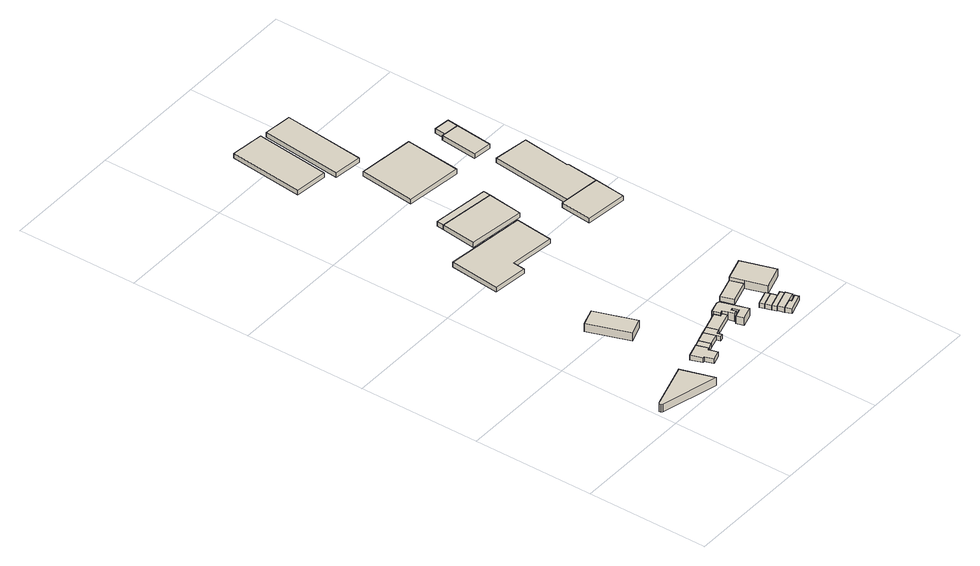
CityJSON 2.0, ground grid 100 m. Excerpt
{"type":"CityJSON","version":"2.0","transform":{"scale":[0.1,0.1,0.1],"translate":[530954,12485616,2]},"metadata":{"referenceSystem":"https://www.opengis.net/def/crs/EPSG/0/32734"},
"CityObjects":{
"building1":{"type":"Building","attributes":{"address":"Bridge Mansions 445 Albert Road Salt River Cape Town","building":"retail","building:levels":2,"building_height":6.9,"plus_code":"4FRW3FC6+M48","ground_height":6.96,"roof_height":13.86},"geometry":[{"type":"Solid","lod":"1","boundaries":[[[[0,1,2,3]],[[1,4,5,2]],[[4,6,7,5]],[[6,8,9,7]],[[8,10,11,9]],[[10,0,3,11]],[[3,2,5,7,9,11]],[[10,8,6,4,1,0]]]]}]},
"building2":{"type":"Building","attributes":{"address":"10 Foundry Road Salt River Cape Town","building":"house","building:levels":1,"building_height":4.1,"plus_code":"4FRW3FC6+P85","ground_height":6.67,"roof_height":10.77},"geometry":[{"type":"Solid","lod":"1","boundaries":[[[[12,13,14,15]],[[13,16,17,14]],[[16,18,19,17]],[[18,20,21,19]],[[20,22,23,21]],[[22,24,25,23]],[[24,26,27,25]],[[26,12,15,27]],[[15,14,17,19,21,23,25,27]],[[26,24,22,20,18,16,13,12]]]]}]},
"building3":{"type":"Building","attributes":{"address":"Salt River Hall","building":"hall","building:levels":2,"amenity":"townhall","building_height":6.9,"plus_code":"4FRW3FC6+X79","ground_height":5.91,"roof_height":12.81},"geometry":[{"type":"Solid","lod":"1","boundaries":[[[[28,29,30,31]],[[29,32,33,30]],[[32,34,35,33]],[[34,28,31,35]],[[31,30,33,35]],[[34,32,29,28]]]]}]},
"building4":{"type":"Building","attributes":{"address":"14 Foundry Road Salt River Cape Town","building":"house","building:levels":1,"building_height":4.1,"plus_code":"4FRW3FC6+P9F","ground_height":6.31,"roof_height":10.41},"geometry":[{"type":"Solid","lod":"1","boundaries":[[[[36,37,38,39]],[[37,40,41,38]],[[40,42,43,41]],[[42,36,39,43]],[[39,38,41,43]],[[42,40,37,36]]]]}]},
"building5":{"type":"Building","attributes":{"address":"16 Foundry Road Salt River Cape Town","building":"house","building:levels":1,"building_height":4.1,"plus_code":"4FRW3FC6+PCJ","ground_height":6.31,"roof_height":10.41},"geometry":[{"type":"Solid","lod":"1","boundaries":[[[[44,36,39,45]],[[36,42,43,39]],[[42,46,47,43]],[[46,44,45,47]],[[45,39,43,47]],[[46,42,36,44]]]]}]},
"building6":{"type":"Building","attributes":{"address":"Foundry Road Salt River Cape Town","building":"house","building:levels":1,"building_height":4.1,"plus_code":"4FRW3FC6+PCX","ground_height":6.31,"roof_height":10.41},"geometry":[{"type":"Solid","lod":"1","boundaries":[[[[48,44,45,49]],[[44,46,47,45]],[[46,50,51,47]],[[50,52,53,51]],[[52,54,55,53]],[[54,56,57,55]],[[56,48,49,57]],[[49,45,47,51,53,55,57]],[[56,54,52,50,46,44,48]]]]}]},
"building7":{"type":"Building","attributes":{"address":"18 Foundry Road Salt River Cape Town","building":"industrial","building:levels":1,"building_height":4.1,"plus_code":"4FRW3FC6+QF5","ground_height":6.11,"roof_height":10.21},"geometry":[{"type":"Solid","lod":"1","boundaries":[[[[58,59,60,61]],[[59,62,63,60]],[[62,64,65,63]],[[64,66,67,65]],[[66,68,69,67]],[[68,58,61,69]],[[61,60,63,65,67,69]],[[68,66,64,62,59,58]]]]}]},
"building8":{"type":"Building","attributes":{"address":"24 Foundry Road Salt River Cape Town","building":"industrial","building:levels":2,"building_height":6.9,"plus_code":"4FRW3FC6+PHV","ground_height":5.75,"roof_height":12.65},"geometry":[{"type":"Solid","lod":"1","boundaries":[[[[70,71,72,73]],[[71,74,75,72]],[[74,76,77,75]],[[76,78,79,77]],[[78,80,81,79]],[[80,82,83,81]],[[82,84,85,83]],[[84,86,87,85]],[[86,88,89,87]],[[88,90,91,89]],[[90,92,93,91]],[[92,94,95,93]],[[94,96,97,95]],[[96,98,99,97]],[[98,70,73,99]],[[73,72,75,77,79,81,83,85,87,89,91,93,95,97,99]],[[98,96,94,92,90,88,86,84,82,80,78,76,74,71,70]]]]}]},
"building9":{"type":"Building","attributes":{"building":"yes","building:levels":1,"building_height":4.1,"plus_code":"4FRW3FF6+9C6","ground_height":4.49,"roof_height":8.59},"geometry":[{"type":"Solid","lod":"1","boundaries":[[[[100,101,102,103]],[[101,104,105,102]],[[104,106,107,105]],[[106,108,109,107]],[[108,110,111,109]],[[110,100,103,111]],[[103,102,105,107,109,111]],[[110,108,106,104,101,100]]]]}]},
"building10":{"type":"Building","attributes":{"address":"Alfred Street Cape Town","building":"house","building:levels":1,"building_height":4.1,"plus_code":"4FRW3FC6+PMG","ground_height":5.93,"roof_height":10.03},"geometry":[{"type":"Solid","lod":"1","boundaries":[[[[112,113,114,115]],[[113,116,117,114]],[[116,118,119,117]],[[118,112,115,119]],[[115,114,117,119]],[[118,116,113,112]]]]}]},
"building11":{"type":"Building","attributes":{"address":"Alfred Street Cape Town","building":"house","building:levels":1,"building_height":4.1,"plus_code":"4FRW3FC6+MMV","ground_height":5.93,"roof_height":10.03},"geometry":[{"type":"Solid","lod":"1","boundaries":[[[[120,121,122,123]],[[121,113,114,122]],[[113,112,115,114]],[[112,120,123,115]],[[123,122,114,115]],[[112,113,121,120]]]]}]},
"building12":{"type":"Building","attributes":{"address":"26 Foundry Road Salt River Cape Town","building":"industrial","building:levels":1,"building_height":4.1,"plus_code":"4FRW3FC6+RJ5","ground_height":5.57,"roof_height":9.67},"geometry":[{"type":"Solid","lod":"1","boundaries":[[[[124,125,126,127]],[[125,128,129,126]],[[128,130,131,129]],[[130,124,127,131]],[[127,126,129,131]],[[130,128,125,124]]]]}]},
"building13":{"type":"Building","attributes":{"address":"Alfred Street Cape Town","building":"house","building:levels":1,"building_height":4.1,"plus_code":"4FRW3FC6+JMP","ground_height":6.39,"roof_height":10.49},"geometry":[{"type":"Solid","lod":"1","boundaries":[[[[132,133,134,135]],[[133,136,137,134]],[[136,138,139,137]],[[138,140,141,139]],[[140,142,143,141]],[[142,132,135,143]],[[135,134,137,139,141,143]],[[142,140,138,136,133,132]]]]}]},
"building14":{"type":"Building","attributes":{"address":"Alfred Street Cape Town","building":"house","building:levels":1,"building_height":4.1,"plus_code":"4FRW3FC6+MMQ","ground_height":5.93,"roof_height":10.03},"geometry":[{"type":"Solid","lod":"1","boundaries":[[[[144,145,146,147]],[[145,148,149,146]],[[148,121,122,149]],[[121,120,123,122]],[[120,144,147,123]],[[147,146,149,122,123]],[[120,121,148,145,144]]]]}]},
"building15":{"type":"Building","attributes":{"address":"Alfred Street Cape Town","building":"house","building:levels":1,"building_height":4.1,"plus_code":"4FRW3FC6+MM9","ground_height":6.39,"roof_height":10.49},"geometry":[{"type":"Solid","lod":"1","boundaries":[[[[142,140,141,143]],[[140,150,151,141]],[[150,152,153,151]],[[152,154,155,153]],[[154,142,143,155]],[[143,141,151,153,155]],[[154,152,150,140,142]]]]}]},
"building16":{"type":"Building","attributes":{"building":"yes","building:levels":1,"building_height":4.1,"plus_code":"4FRW3FF6+FFX","ground_height":4.46,"roof_height":8.56},"geometry":[{"type":"Solid","lod":"1","boundaries":[[[[156,157,158,159]],[[157,160,161,158]],[[160,162,163,161]],[[162,156,159,163]],[[159,158,161,163]],[[162,160,157,156]]]]}]},
"building17":{"type":"Building","attributes":{"address":"32 Foundry Road Salt River Cape Town","building":"industrial","building:levels":2,"building_height":6.9,"plus_code":"4FRW3FC6+QPH","ground_height":5.51,"roof_height":12.41},"geometry":[{"type":"Solid","lod":"1","boundaries":[[[[164,165,166,167]],[[165,168,169,166]],[[168,170,171,169]],[[170,172,173,171]],[[172,164,167,173]],[[167,166,169,171,173]],[[172,170,168,165,164]]]]}]},
"building18":{"type":"Building","attributes":{"building":"yes","building:levels":1,"building_height":4.1,"plus_code":"4FRW3FF6+HG2","ground_height":4.46,"roof_height":8.56},"geometry":[{"type":"Solid","lod":"1","boundaries":[[[[157,156,159,158]],[[156,174,175,159]],[[174,176,177,175]],[[176,157,158,177]],[[158,159,175,177]],[[176,174,156,157]]]]}]},
"building19":{"type":"Building","attributes":{"building":"industrial","building:levels":1,"building_height":4.1,"plus_code":"4FRW3FG6+29V","ground_height":2.96,"roof_height":7.06},"geometry":[{"type":"Solid","lod":"1","boundaries":[[[[178,179,180,181]],[[179,182,183,180]],[[182,184,185,183]],[[184,178,181,185]],[[181,180,183,185]],[[184,182,179,178]]]]}]},
"building20":{"type":"Building","attributes":{"building":"yes","building:levels":1,"building_height":4.1,"plus_code":"4FRW3FF6+QH3","ground_height":4.02,"roof_height":8.12},"geometry":[{"type":"Solid","lod":"1","boundaries":[[[[186,187,188,189]],[[187,190,191,188]],[[190,192,193,191]],[[192,186,189,193]],[[189,188,191,193]],[[192,190,187,186]]]]}]},
"building21":{"type":"Building","attributes":{"building":"industrial","building:levels":1,"building_height":4.1,"plus_code":"4FRW3FG6+2G6","ground_height":3.11,"roof_height":7.21},"geometry":[{"type":"Solid","lod":"1","boundaries":[[[[194,195,196,197]],[[195,198,199,196]],[[198,200,201,199]],[[200,194,197,201]],[[197,196,199,201]],[[200,198,195,194]]]]}]},
"building22":{"type":"Building","attributes":{"building":"yes","building:levels":1,"building_height":4.1,"plus_code":"4FRW3FF6+8Q3","ground_height":4.21,"roof_height":8.31},"geometry":[{"type":"Solid","lod":"1","boundaries":[[[[202,203,204,205]],[[203,206,207,204]],[[206,208,209,207]],[[208,210,211,209]],[[210,202,205,211]],[[205,204,207,209,211]],[[210,208,206,203,202]]]]}]},
"building23":{"type":"Building","attributes":{"building":"yes","building:levels":1,"building_height":4.1,"plus_code":"4FRW3FF6+GR7","ground_height":4.19,"roof_height":8.29},"geometry":[{"type":"Solid","lod":"1","boundaries":[[[[203,202,205,204]],[[202,212,213,205]],[[212,214,215,213]],[[214,216,217,215]],[[216,218,219,217]],[[218,203,204,219]],[[204,205,213,215,217,219]],[[218,216,214,212,202,203]]]]}]},
"building24":{"type":"Building","attributes":{"building":"yes","building:levels":1,"building_height":4.1,"plus_code":"4FRW3FF6+PQ8","ground_height":4.15,"roof_height":8.25},"geometry":[{"type":"Solid","lod":"1","boundaries":[[[[220,221,222,223]],[[221,224,225,222]],[[224,226,227,225]],[[226,228,229,227]],[[228,220,223,229]],[[223,222,225,227,229]],[[228,226,224,221,220]]]]}]},
"building25":{"type":"Building","attributes":{"building":"yes","building:levels":1,"building_height":4.1,"plus_code":"4FRW3FF6+QRJ","ground_height":4.15,"roof_height":8.25},"geometry":[{"type":"Solid","lod":"1","boundaries":[[[[230,231,232,233]],[[231,224,225,232]],[[224,221,222,225]],[[221,230,233,222]],[[233,232,225,222]],[[221,224,231,230]]]]}]}
},
"vertices":[
[398,271,50],[13,154,50],[13,154,119],[398,271,119],[2,144,50],[2,144,119],[2,133,50],[2,133,119],[12,122,50],[12,122,119],[481,3,50],[481,3,119],
[721,364,47],[605,327,47],[605,327,88],[721,364,88],[636,232,47],[636,232,88],[650,237,47],[650,237,88],[674,164,47],[674,164,88],[756,190,47],[756,190,88],[732,263,47],[732,263,88],[752,269,47],[752,269,88],
[545,784,39],[690,834,39],[690,834,108],[545,784,108],[574,1170,39],[574,1170,108],[429,1120,39],[429,1120,108],
[778,382,43],[721,364,43],[721,364,84],[778,382,84],[752,269,43],[752,269,84],[807,289,43],[807,289,84],
[870,411,43],[870,411,84],[900,318,43],[900,318,84],
[934,431,43],[934,431,84],[910,283,43],[910,283,84],[935,291,43],[935,291,84],[924,327,43],[924,327,84],[962,339,43],[962,339,84],
[1084,477,41],[934,431,41],[934,431,82],[1084,477,82],[962,339,41],[962,339,82],[1138,394,41],[1138,394,82],[1125,436,41],[1125,436,82],[1100,428,41],[1100,428,82],
[1084,477,38],[1100,428,38],[1100,428,106],[1084,477,106],[1125,436,38],[1125,436,106],[1138,394,38],[1138,394,106],[1153,344,38],[1153,344,106],[1185,354,38],[1185,354,106],[1174,389,38],[1174,389,106],[1189,394,38],[1189,394,106],[1204,343,38],[1204,343,106],[1136,322,38],[1136,322,106],[1155,261,38],[1155,261,106],[1265,295,38],[1265,295,106],[1198,511,38],[1198,511,106],[1176,519,38],[1176,519,106],[1080,490,38],[1080,490,106],
[478,2309,25],[430,1895,25],[430,1895,66],[478,2309,66],[716,1862,25],[716,1862,66],[727,1962,25],[727,1962,66],[1098,1919,25],[1098,1919,66],[1135,2233,25],[1135,2233,66],
[1394,262,39],[1514,300,39],[1514,300,80],[1394,262,80],[1502,338,39],[1502,338,80],[1381,300,39],[1381,300,80],
[1409,212,39],[1530,250,39],[1530,250,80],[1409,212,80],
[1497,517,36],[1464,625,36],[1464,625,77],[1497,517,77],[1277,568,36],[1277,568,77],[1311,460,36],[1311,460,77],
[1458,68,44],[1607,117,44],[1607,117,85],[1458,68,85],[1595,150,44],[1595,150,85],[1532,128,44],[1532,128,85],[1528,147,44],[1528,147,85],[1439,120,44],[1439,120,85],
[1424,175,39],[1583,225,39],[1583,225,80],[1424,175,80],[1571,261,39],[1571,261,80],
[1599,170,44],[1599,170,85],[1583,225,44],[1583,225,85],[1424,175,44],[1424,175,85],
[1246,2557,25],[777,2616,25],[777,2616,66],[1246,2557,66],[741,2328,25],[741,2328,66],[1210,2270,25],[1210,2270,66],
[1464,625,35],[1497,517,35],[1497,517,104],[1464,625,104],[1550,348,35],[1550,348,104],[1743,408,35],[1743,408,104],[1656,684,35],[1656,684,104],
[1254,2618,25],[1254,2618,66],[784,2676,25],[784,2676,66],
[495,3680,10],[767,3650,10],[767,3650,51],[495,3680,51],[837,4262,10],[837,4262,51],[565,4293,10],[565,4293,51],
[931,3435,20],[879,2979,20],[879,2979,61],[931,3435,61],[1346,2926,20],[1346,2926,61],[1398,3382,20],[1398,3382,61],
[814,3582,11],[1048,3556,11],[1048,3556,52],[814,3582,52],[1124,4228,11],[1124,4228,52],[890,4254,11],[890,4254,52],
[1832,2064,22],[1534,2097,22],[1534,2097,63],[1832,2064,63],[1482,2102,22],[1482,2102,63],[1454,1844,22],[1454,1844,63],[1803,1806,22],[1803,1806,63],
[1859,2327,22],[1859,2327,63],[1852,2337,22],[1852,2337,63],[1901,2736,22],[1901,2736,63],[1612,2776,22],[1612,2776,63],
[1713,2910,22],[1746,3216,22],[1746,3216,62],[1713,2910,62],[1615,3231,22],[1615,3231,62],[1593,3234,22],[1593,3234,62],[1559,2927,22],[1559,2927,62],
[1756,3306,22],[1625,3321,22],[1625,3321,62],[1756,3306,62]
]}
